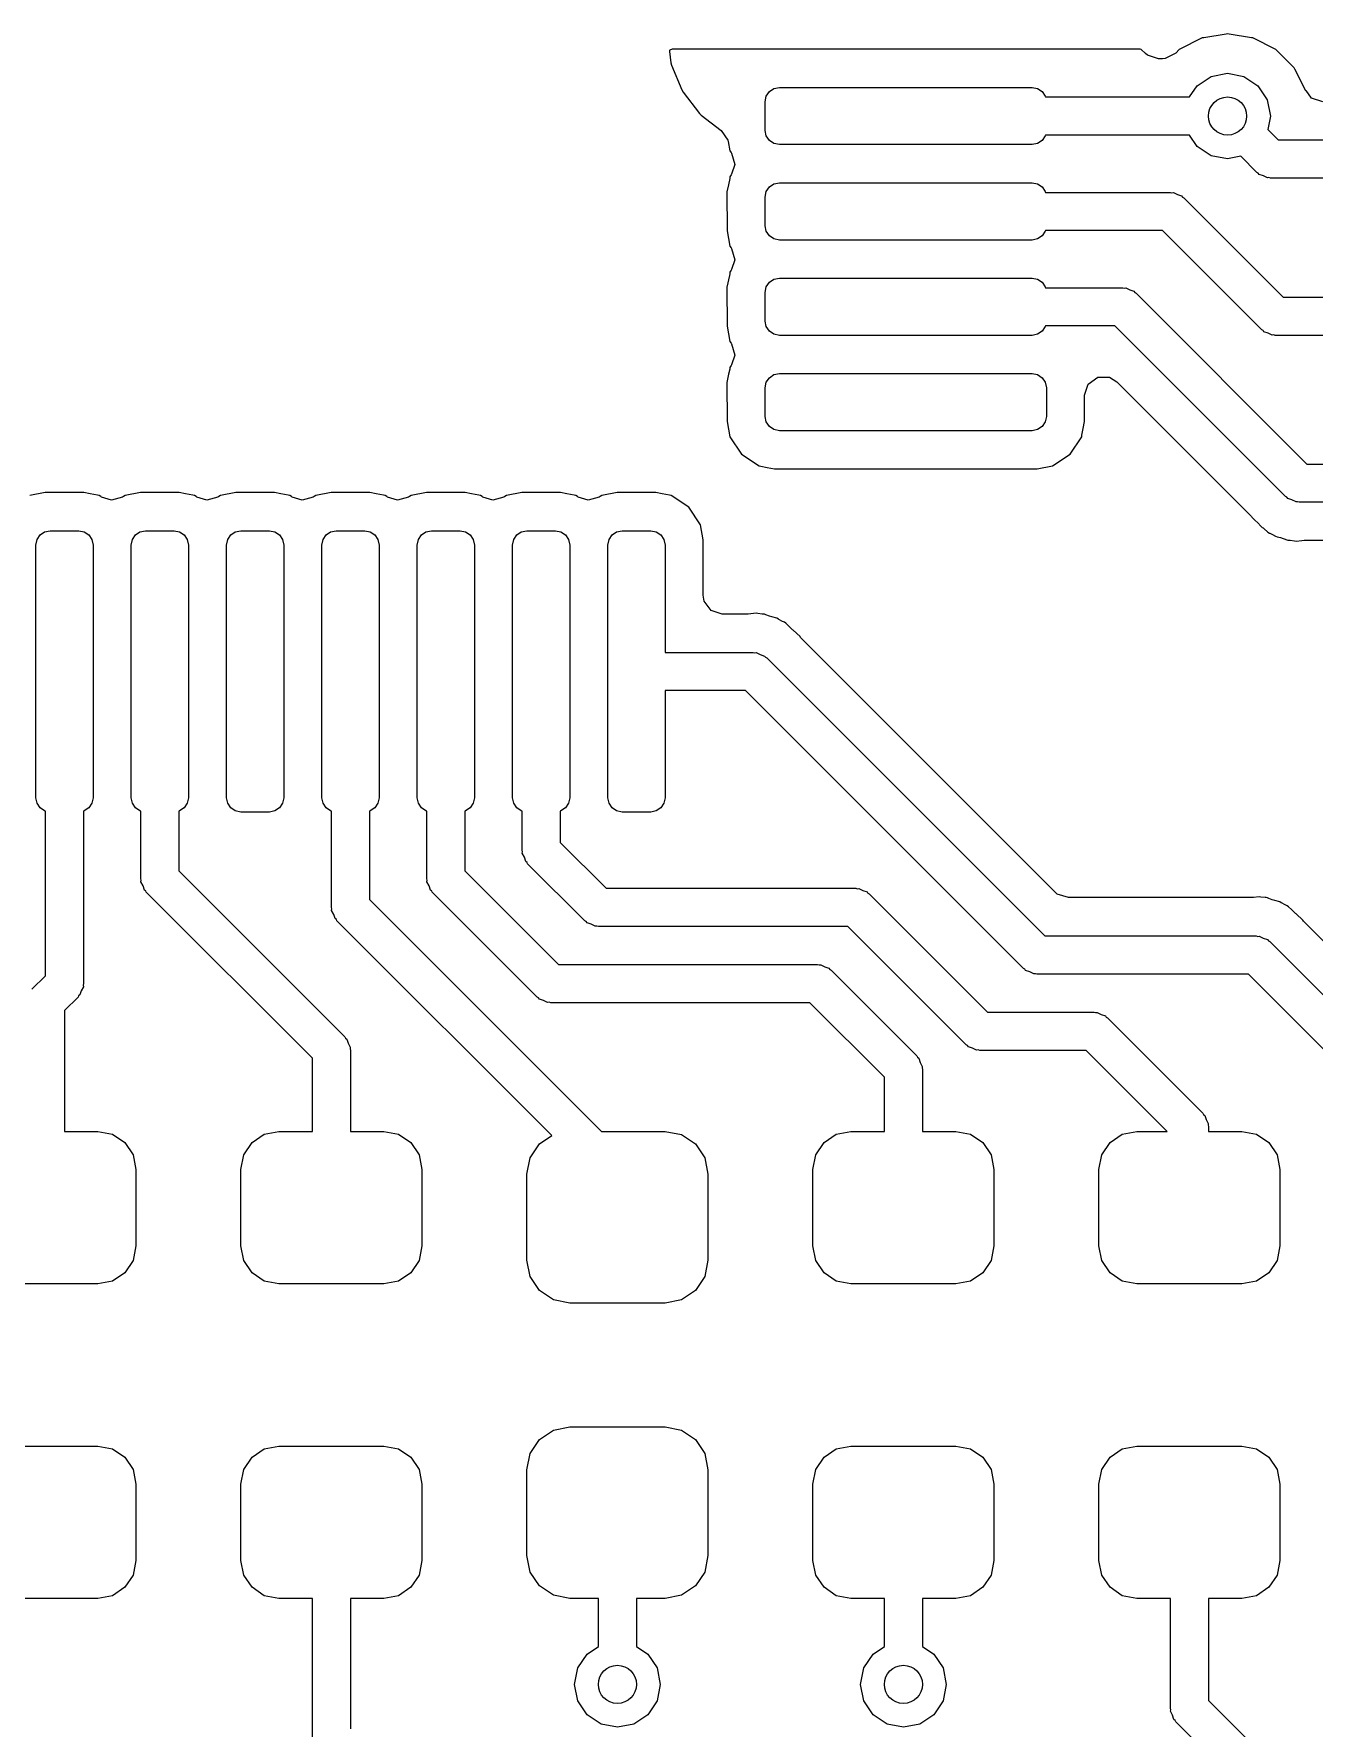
# Model space of a CAD drawing. Extents: x 97 to 313, y -173 to 213.
# Drawn here: x 192.54 to 199.25, y -153.35 to -144.47 of the extents above; entities that cross this region are included whole.
import ezdxf

# ---------------------------------------------------------------- set-up
doc = ezdxf.new("R2010")
doc.units = 0
doc.layers.add('BLACK', color=7, linetype='CONTINUOUS')

msp = doc.modelspace()

# ---------------------------------------------------------------- linework, layer by layer
at = {"layer": 'BLACK', "linetype": 'CONTINUOUS'}
for p, q in [((198.792, -144.47), (198.675, -144.489)), ((198.8, -144.469), (198.792, -144.47)), ((198.808, -144.47), (198.8, -144.469)), ((198.925, -144.489), (198.808, -144.47)), ((195.874, -144.556), (195.873, -144.561)), ((195.873, -144.561), (195.881, -144.621)), ((195.875, -144.554), (195.874, -144.556)), ((195.888, -144.55), (195.875, -144.554)), ((196.418, -144.55), (195.888, -144.55)), ((196.421, -144.55), (196.418, -144.55)), ((196.423, -144.55), (196.421, -144.55)), ((196.447, -144.55), (196.423, -144.55)), ((196.45, -144.55), (196.447, -144.55)), ((197.775, -144.55), (196.45, -144.55)), ((197.778, -144.549), (197.775, -144.55)), ((197.802, -144.549), (197.778, -144.549)), ((197.804, -144.55), (197.802, -144.549)), ((197.807, -144.55), (197.804, -144.55)), ((198.342, -144.55), (197.807, -144.55)), ((198.347, -144.551), (198.342, -144.55)), ((198.37, -144.572), (198.347, -144.551)), ((198.547, -144.551), (198.528, -144.571)), ((198.554, -144.548), (198.547, -144.551)), ((198.66, -144.494), (198.554, -144.548)), ((198.554, -144.548), (198.554, -144.548)), ((198.667, -144.49), (198.66, -144.494)), ((198.66, -144.494), (198.66, -144.494)), ((198.675, -144.489), (198.667, -144.49)), ((198.675, -144.489), (198.675, -144.489)), ((198.933, -144.49), (198.925, -144.489)), ((198.925, -144.489), (198.925, -144.489)), ((198.94, -144.494), (198.933, -144.49)), ((199.046, -144.548), (198.94, -144.494)), ((198.94, -144.494), (198.94, -144.494)), ((199.053, -144.551), (199.046, -144.548)), ((199.046, -144.548), (199.046, -144.548)), ((199.149, -144.647), (199.053, -144.551)), ((195.881, -144.621), (195.884, -144.633)), ((195.884, -144.633), (195.938, -144.763)), ((198.38, -144.581), (198.37, -144.572)), ((198.438, -144.6), (198.38, -144.581)), ((198.458, -144.6), (198.438, -144.6)), ((198.473, -144.598), (198.458, -144.6)), ((198.528, -144.571), (198.473, -144.598)), ((199.152, -144.654), (199.149, -144.647)), ((199.21, -144.767), (199.152, -144.654)), ((199.152, -144.654), (199.152, -144.654)), ((198.601, -144.8), (198.641, -144.741)), ((198.641, -144.741), (198.714, -144.692)), ((198.714, -144.692), (198.8, -144.675)), ((198.8, -144.675), (198.886, -144.692)), ((198.886, -144.692), (198.959, -144.741)), ((198.959, -144.741), (199.008, -144.814)), ((195.938, -144.763), (195.945, -144.774)), ((195.945, -144.774), (196.03, -144.886)), ((196.375, -144.825), (196.381, -144.796)), ((196.375, -144.975), (196.375, -144.825)), ((196.381, -144.796), (196.397, -144.772)), ((196.397, -144.772), (196.421, -144.756)), ((196.421, -144.756), (196.45, -144.75)), ((196.45, -144.75), (197.775, -144.75)), ((197.775, -144.75), (197.804, -144.756)), ((197.804, -144.756), (197.828, -144.772)), ((197.828, -144.772), (197.844, -144.796)), ((197.844, -144.796), (197.845, -144.8)), ((197.845, -144.8), (198.601, -144.8)), ((199.008, -144.814), (199.025, -144.9)), ((199.212, -144.766), (199.21, -144.767)), ((199.241, -144.806), (199.212, -144.766)), ((199.299, -144.825), (199.241, -144.806)), ((196.03, -144.886), (196.039, -144.895)), ((196.039, -144.895), (196.144, -144.975)), ((199.025, -144.9), (199.011, -144.97)), ((196.144, -144.975), (196.179, -145.026)), ((196.381, -145.004), (196.375, -144.975)), ((196.397, -145.028), (196.381, -145.004)), ((197.844, -145.004), (197.828, -145.028)), ((197.845, -145), (197.844, -145.004)), ((198.601, -145), (197.845, -145)), ((198.641, -145.059), (198.601, -145)), ((199.011, -144.97), (199.066, -145.025)), ((196.179, -145.026), (196.181, -145.034)), ((196.181, -145.034), (196.19, -145.082)), ((196.19, -145.082), (196.196, -145.091)), ((196.196, -145.091), (196.199, -145.095)), ((196.199, -145.095), (196.215, -145.154)), ((196.421, -145.044), (196.397, -145.028)), ((196.45, -145.05), (196.421, -145.044)), ((197.775, -145.05), (196.45, -145.05)), ((197.804, -145.044), (197.775, -145.05)), ((197.828, -145.028), (197.804, -145.044)), ((198.714, -145.108), (198.641, -145.059)), ((199.066, -145.025), (199.775, -145.025)), ((196.215, -145.154), (196.199, -145.205)), ((198.8, -145.125), (198.714, -145.108)), ((198.87, -145.111), (198.8, -145.125)), ((198.954, -145.196), (198.87, -145.111)), ((196.182, -145.261), (196.174, -145.298)), ((196.189, -145.227), (196.182, -145.261)), ((196.19, -145.218), (196.189, -145.227)), ((196.189, -145.227), (196.189, -145.227)), ((196.196, -145.209), (196.19, -145.218)), ((196.199, -145.205), (196.196, -145.209)), ((196.381, -145.296), (196.397, -145.272)), ((196.397, -145.272), (196.421, -145.256)), ((196.421, -145.256), (196.45, -145.25)), ((196.45, -145.25), (197.775, -145.25)), ((197.775, -145.25), (197.804, -145.256)), ((197.804, -145.256), (197.828, -145.272)), ((197.828, -145.272), (197.844, -145.296)), ((198.961, -145.199), (198.954, -145.196)), ((198.966, -145.206), (198.961, -145.199)), ((198.988, -145.213), (198.966, -145.206)), ((199.009, -145.224), (198.988, -145.213)), ((199.017, -145.223), (199.009, -145.224)), ((199.025, -145.225), (199.017, -145.223)), ((199.775, -145.225), (199.025, -145.225)), ((196.174, -145.298), (196.175, -145.502)), ((196.375, -145.325), (196.381, -145.296)), ((196.375, -145.475), (196.375, -145.325)), ((197.844, -145.296), (197.845, -145.3)), ((197.845, -145.3), (198.5, -145.3)), ((198.5, -145.3), (198.508, -145.302)), ((198.508, -145.302), (198.516, -145.301)), ((198.516, -145.301), (198.537, -145.312)), ((198.537, -145.312), (198.559, -145.319)), ((198.559, -145.319), (198.564, -145.326)), ((198.564, -145.326), (198.571, -145.329)), ((198.571, -145.329), (199.091, -145.85)), ((196.175, -145.502), (196.19, -145.582)), ((196.381, -145.504), (196.375, -145.475)), ((196.397, -145.528), (196.381, -145.504)), ((196.421, -145.544), (196.397, -145.528)), ((196.45, -145.55), (196.421, -145.544)), ((197.804, -145.544), (197.775, -145.55)), ((197.828, -145.528), (197.804, -145.544)), ((197.844, -145.504), (197.828, -145.528)), ((197.845, -145.5), (197.844, -145.504)), ((198.459, -145.5), (197.845, -145.5)), ((198.979, -146.021), (198.459, -145.5)), ((196.19, -145.582), (196.196, -145.591)), ((196.196, -145.591), (196.199, -145.595)), ((196.199, -145.595), (196.215, -145.654)), ((197.775, -145.55), (196.45, -145.55)), ((196.19, -145.718), (196.189, -145.727)), ((196.196, -145.709), (196.19, -145.718)), ((196.199, -145.705), (196.196, -145.709)), ((196.215, -145.654), (196.199, -145.705)), ((196.187, -145.737), (196.174, -145.798)), ((196.174, -145.798), (196.175, -146.002)), ((196.189, -145.727), (196.187, -145.737)), ((196.189, -145.727), (196.189, -145.727)), ((196.375, -145.825), (196.381, -145.796)), ((196.381, -145.796), (196.397, -145.772)), ((196.397, -145.772), (196.421, -145.756)), ((196.421, -145.756), (196.45, -145.75)), ((196.45, -145.75), (197.775, -145.75)), ((197.775, -145.75), (197.804, -145.756)), ((197.804, -145.756), (197.828, -145.772)), ((197.828, -145.772), (197.844, -145.796)), ((197.844, -145.796), (197.845, -145.8)), ((197.845, -145.8), (198.25, -145.8)), ((198.25, -145.8), (198.258, -145.802)), ((198.258, -145.802), (198.266, -145.801)), ((198.266, -145.801), (198.287, -145.812)), ((196.375, -145.975), (196.375, -145.825)), ((198.287, -145.812), (198.309, -145.819)), ((198.309, -145.819), (198.314, -145.826)), ((198.314, -145.826), (198.321, -145.829)), ((198.321, -145.829), (199.216, -146.725)), ((199.091, -145.85), (201.2, -145.85)), ((196.381, -146.004), (196.375, -145.975)), ((196.175, -146.002), (196.19, -146.082)), ((196.397, -146.028), (196.381, -146.004)), ((196.421, -146.044), (196.397, -146.028)), ((196.45, -146.05), (196.421, -146.044)), ((197.775, -146.05), (196.45, -146.05)), ((197.804, -146.044), (197.775, -146.05)), ((197.828, -146.028), (197.804, -146.044)), ((197.844, -146.004), (197.828, -146.028)), ((197.845, -146), (197.844, -146.004)), ((198.209, -146), (197.845, -146)), ((199.104, -146.896), (198.209, -146)), ((198.986, -146.024), (198.979, -146.021)), ((198.991, -146.031), (198.986, -146.024)), ((199.013, -146.038), (198.991, -146.031)), ((199.034, -146.049), (199.013, -146.038)), ((199.042, -146.048), (199.034, -146.049)), ((199.05, -146.05), (199.042, -146.048)), ((201.159, -146.05), (199.05, -146.05)), ((196.19, -146.082), (196.196, -146.091)), ((196.196, -146.091), (196.199, -146.095)), ((196.199, -146.095), (196.215, -146.154)), ((196.215, -146.154), (196.199, -146.205)), ((196.183, -146.254), (196.174, -146.298)), ((196.189, -146.227), (196.183, -146.254)), ((196.19, -146.218), (196.189, -146.227)), ((196.189, -146.227), (196.189, -146.227)), ((196.197, -146.208), (196.19, -146.218)), ((196.199, -146.205), (196.197, -146.208)), ((196.421, -146.256), (196.45, -146.25)), ((196.45, -146.25), (197.775, -146.25)), ((197.775, -146.25), (197.804, -146.256)), ((196.174, -146.298), (196.175, -146.502)), ((196.375, -146.325), (196.381, -146.296)), ((196.375, -146.475), (196.375, -146.325)), ((196.381, -146.296), (196.397, -146.272)), ((196.397, -146.272), (196.421, -146.256)), ((197.804, -146.256), (197.828, -146.272)), ((197.828, -146.272), (197.844, -146.296)), ((197.844, -146.296), (197.85, -146.325)), ((197.85, -146.325), (197.85, -146.475)), ((198.05, -146.364), (198.069, -146.306)), ((198.069, -146.306), (198.119, -146.27)), ((198.119, -146.27), (198.18, -146.27)), ((198.18, -146.27), (198.22, -146.294)), ((198.22, -146.294), (198.925, -147)), ((198.05, -146.502), (198.05, -146.364)), ((196.175, -146.502), (196.19, -146.582)), ((196.381, -146.504), (196.375, -146.475)), ((196.397, -146.528), (196.381, -146.504)), ((197.844, -146.504), (197.828, -146.528)), ((197.85, -146.475), (197.844, -146.504)), ((198.043, -146.539), (198.05, -146.502)), ((196.19, -146.582), (196.251, -146.674)), ((196.421, -146.544), (196.397, -146.528)), ((196.45, -146.55), (196.421, -146.544)), ((197.775, -146.55), (196.45, -146.55)), ((197.804, -146.544), (197.775, -146.55)), ((197.828, -146.528), (197.804, -146.544)), ((197.974, -146.674), (198.035, -146.582)), ((198.035, -146.582), (198.036, -146.573)), ((198.036, -146.573), (198.043, -146.539)), ((198.036, -146.573), (198.036, -146.573)), ((196.251, -146.674), (196.343, -146.735)), ((197.882, -146.735), (197.974, -146.674)), ((196.343, -146.735), (196.352, -146.736)), ((196.352, -146.736), (196.352, -146.736)), ((196.352, -146.736), (196.386, -146.743)), ((196.386, -146.743), (196.423, -146.75)), ((196.423, -146.75), (197.112, -146.75)), ((197.112, -146.75), (197.802, -146.75)), ((197.802, -146.75), (197.882, -146.735)), ((199.216, -146.725), (199.775, -146.725)), ((192.598, -146.875), (192.518, -146.89)), ((192.7, -146.874), (192.598, -146.875)), ((192.802, -146.874), (192.7, -146.874)), ((192.834, -146.881), (192.802, -146.874)), ((193.098, -146.875), (193.018, -146.89)), ((193.2, -146.874), (193.098, -146.875)), ((193.302, -146.874), (193.2, -146.874)), ((193.334, -146.881), (193.302, -146.874)), ((193.598, -146.875), (193.518, -146.89)), ((193.7, -146.874), (193.598, -146.875)), ((193.802, -146.874), (193.7, -146.874)), ((193.834, -146.881), (193.802, -146.874)), ((194.098, -146.875), (194.018, -146.89)), ((194.2, -146.874), (194.098, -146.875)), ((194.302, -146.874), (194.2, -146.874)), ((194.334, -146.881), (194.302, -146.874)), ((194.598, -146.875), (194.518, -146.89)), ((194.7, -146.874), (194.598, -146.875)), ((194.802, -146.874), (194.7, -146.874)), ((194.834, -146.881), (194.802, -146.874)), ((195.098, -146.875), (195.018, -146.89)), ((195.2, -146.874), (195.098, -146.875)), ((195.302, -146.874), (195.2, -146.874)), ((195.334, -146.881), (195.302, -146.874)), ((195.598, -146.875), (195.518, -146.89)), ((195.7, -146.874), (195.598, -146.875)), ((195.802, -146.874), (195.7, -146.874)), ((195.834, -146.881), (195.802, -146.874)), ((192.873, -146.889), (192.834, -146.881)), ((192.882, -146.89), (192.873, -146.889)), ((192.873, -146.889), (192.873, -146.889)), ((192.891, -146.896), (192.882, -146.89)), ((192.895, -146.899), (192.891, -146.896)), ((192.891, -146.896), (192.891, -146.896)), ((192.946, -146.915), (192.895, -146.899)), ((193.005, -146.899), (192.946, -146.915)), ((193.009, -146.896), (193.005, -146.899)), ((193.018, -146.89), (193.009, -146.896)), ((193.373, -146.889), (193.334, -146.881)), ((193.382, -146.89), (193.373, -146.889)), ((193.373, -146.889), (193.373, -146.889)), ((193.391, -146.896), (193.382, -146.89)), ((193.395, -146.899), (193.391, -146.896)), ((193.391, -146.896), (193.391, -146.896)), ((193.446, -146.915), (193.395, -146.899)), ((193.505, -146.899), (193.446, -146.915)), ((193.509, -146.896), (193.505, -146.899)), ((193.518, -146.89), (193.509, -146.896)), ((193.873, -146.889), (193.834, -146.881)), ((193.882, -146.89), (193.873, -146.889)), ((193.873, -146.889), (193.873, -146.889)), ((193.891, -146.896), (193.882, -146.89)), ((193.895, -146.899), (193.891, -146.896)), ((193.891, -146.896), (193.891, -146.896)), ((193.946, -146.915), (193.895, -146.899)), ((194.005, -146.899), (193.946, -146.915)), ((194.009, -146.896), (194.005, -146.899)), ((194.018, -146.89), (194.009, -146.896)), ((194.373, -146.889), (194.334, -146.881)), ((194.382, -146.89), (194.373, -146.889)), ((194.373, -146.889), (194.373, -146.889)), ((194.391, -146.896), (194.382, -146.89)), ((194.395, -146.899), (194.391, -146.896)), ((194.391, -146.896), (194.391, -146.896)), ((194.446, -146.915), (194.395, -146.899)), ((194.505, -146.899), (194.446, -146.915)), ((194.509, -146.896), (194.505, -146.899)), ((194.518, -146.89), (194.509, -146.896)), ((194.873, -146.889), (194.834, -146.881)), ((194.882, -146.89), (194.873, -146.889)), ((194.873, -146.889), (194.873, -146.889)), ((194.891, -146.896), (194.882, -146.89)), ((194.895, -146.899), (194.891, -146.896)), ((194.891, -146.896), (194.891, -146.896)), ((194.946, -146.915), (194.895, -146.899)), ((195.005, -146.899), (194.946, -146.915)), ((195.009, -146.896), (195.005, -146.899)), ((195.018, -146.89), (195.009, -146.896)), ((195.373, -146.889), (195.334, -146.881)), ((195.382, -146.89), (195.373, -146.889)), ((195.373, -146.889), (195.373, -146.889)), ((195.391, -146.896), (195.382, -146.89)), ((195.395, -146.899), (195.391, -146.896)), ((195.391, -146.896), (195.391, -146.896)), ((195.446, -146.915), (195.395, -146.899)), ((195.505, -146.899), (195.446, -146.915)), ((195.509, -146.896), (195.505, -146.899)), ((195.518, -146.89), (195.509, -146.896)), ((195.873, -146.889), (195.834, -146.881)), ((195.882, -146.89), (195.873, -146.889)), ((195.873, -146.889), (195.873, -146.889)), ((195.974, -146.951), (195.882, -146.89)), ((196.035, -147.043), (195.974, -146.951)), ((199.111, -146.899), (199.104, -146.896)), ((199.116, -146.906), (199.111, -146.899)), ((199.138, -146.913), (199.116, -146.906)), ((199.159, -146.924), (199.138, -146.913)), ((199.167, -146.923), (199.159, -146.924)), ((199.175, -146.925), (199.167, -146.923)), ((199.775, -146.925), (199.175, -146.925)), ((196.05, -147.123), (196.035, -147.043)), ((198.925, -147), (198.927, -147.003)), ((198.927, -147.003), (198.93, -147.007)), ((198.93, -147.007), (198.936, -147.013)), ((198.936, -147.013), (198.966, -147.041)), ((198.966, -147.041), (198.968, -147.043)), ((198.968, -147.043), (198.982, -147.057)), ((192.55, -147.15), (192.556, -147.121)), ((192.556, -147.121), (192.572, -147.097)), ((192.572, -147.097), (192.596, -147.081)), ((192.596, -147.081), (192.625, -147.075)), ((192.625, -147.075), (192.775, -147.075)), ((192.775, -147.075), (192.804, -147.081)), ((192.804, -147.081), (192.828, -147.097)), ((192.828, -147.097), (192.844, -147.121)), ((192.844, -147.121), (192.85, -147.15)), ((193.05, -147.15), (193.056, -147.121)), ((193.056, -147.121), (193.072, -147.097)), ((193.072, -147.097), (193.096, -147.081)), ((193.096, -147.081), (193.125, -147.075)), ((193.125, -147.075), (193.275, -147.075)), ((193.275, -147.075), (193.304, -147.081)), ((193.304, -147.081), (193.328, -147.097)), ((193.328, -147.097), (193.344, -147.121)), ((193.344, -147.121), (193.35, -147.15)), ((193.55, -147.15), (193.556, -147.121)), ((193.556, -147.121), (193.572, -147.097)), ((193.572, -147.097), (193.596, -147.081)), ((193.596, -147.081), (193.625, -147.075)), ((193.625, -147.075), (193.775, -147.075)), ((193.775, -147.075), (193.804, -147.081)), ((193.804, -147.081), (193.828, -147.097)), ((193.828, -147.097), (193.844, -147.121)), ((193.844, -147.121), (193.85, -147.15)), ((194.05, -147.15), (194.056, -147.121)), ((194.056, -147.121), (194.072, -147.097)), ((194.072, -147.097), (194.096, -147.081)), ((194.096, -147.081), (194.125, -147.075)), ((194.125, -147.075), (194.275, -147.075)), ((194.275, -147.075), (194.304, -147.081)), ((194.304, -147.081), (194.328, -147.097)), ((194.328, -147.097), (194.344, -147.121)), ((194.344, -147.121), (194.35, -147.15)), ((194.55, -147.15), (194.556, -147.121)), ((194.556, -147.121), (194.572, -147.097)), ((194.572, -147.097), (194.596, -147.081)), ((194.596, -147.081), (194.625, -147.075)), ((194.625, -147.075), (194.775, -147.075)), ((194.775, -147.075), (194.804, -147.081)), ((194.804, -147.081), (194.828, -147.097)), ((194.828, -147.097), (194.844, -147.121)), ((194.844, -147.121), (194.85, -147.15)), ((195.05, -147.15), (195.056, -147.121)), ((195.056, -147.121), (195.072, -147.097)), ((195.072, -147.097), (195.096, -147.081)), ((195.096, -147.081), (195.125, -147.075)), ((195.125, -147.075), (195.275, -147.075)), ((195.275, -147.075), (195.304, -147.081)), ((195.304, -147.081), (195.328, -147.097)), ((195.328, -147.097), (195.344, -147.121)), ((195.344, -147.121), (195.35, -147.15)), ((195.55, -147.15), (195.556, -147.121)), ((195.556, -147.121), (195.572, -147.097)), ((195.572, -147.097), (195.596, -147.081)), ((195.596, -147.081), (195.625, -147.075)), ((195.625, -147.075), (195.775, -147.075)), ((195.775, -147.075), (195.804, -147.081)), ((195.804, -147.081), (195.828, -147.097)), ((195.828, -147.097), (195.844, -147.121)), ((195.844, -147.121), (195.85, -147.15)), ((196.05, -147.413), (196.05, -147.123)), ((198.982, -147.057), (198.986, -147.06)), ((198.986, -147.06), (198.99, -147.063)), ((198.99, -147.063), (199.012, -147.083)), ((199.012, -147.083), (199.02, -147.087)), ((199.02, -147.087), (199.02, -147.087)), ((199.02, -147.087), (199.022, -147.088)), ((199.022, -147.088), (199.042, -147.098)), ((199.042, -147.098), (199.044, -147.099)), ((199.044, -147.099), (199.044, -147.099)), ((199.044, -147.099), (199.051, -147.104)), ((199.051, -147.104), (199.06, -147.107)), ((199.06, -147.107), (199.06, -147.107)), ((199.06, -147.107), (199.077, -147.111)), ((199.077, -147.111), (199.091, -147.115)), ((199.091, -147.115), (199.116, -147.125)), ((199.116, -147.125), (199.122, -147.125)), ((199.122, -147.125), (199.128, -147.125)), ((199.128, -147.125), (199.151, -147.128)), ((199.151, -147.128), (199.16, -147.13)), ((199.16, -147.13), (199.189, -147.126)), ((199.189, -147.126), (199.202, -147.125)), ((199.202, -147.125), (199.501, -147.125)), ((192.55, -148.475), (192.55, -147.15)), ((192.85, -147.15), (192.85, -148.475)), ((193.05, -148.475), (193.05, -147.15)), ((193.35, -147.15), (193.35, -148.475)), ((193.55, -148.475), (193.55, -147.15)), ((193.85, -147.15), (193.85, -148.475)), ((194.05, -148.475), (194.05, -147.15)), ((194.35, -147.15), (194.35, -148.475)), ((194.55, -148.475), (194.55, -147.15)), ((194.85, -147.15), (194.85, -148.475)), ((195.05, -148.475), (195.05, -147.15)), ((195.35, -147.15), (195.35, -148.475)), ((195.55, -148.475), (195.55, -147.15)), ((195.85, -147.15), (195.85, -147.713)), ((196.055, -147.444), (196.05, -147.413)), ((196.091, -147.493), (196.055, -147.444)), ((196.149, -147.512), (196.091, -147.493)), ((196.285, -147.512), (196.149, -147.512)), ((196.299, -147.511), (196.285, -147.512)), ((196.327, -147.507), (196.299, -147.511)), ((196.336, -147.509), (196.327, -147.507)), ((196.337, -147.509), (196.336, -147.509)), ((196.336, -147.509), (196.336, -147.509)), ((196.359, -147.512), (196.337, -147.509)), ((196.366, -147.512), (196.359, -147.512)), ((196.372, -147.513), (196.366, -147.512)), ((196.378, -147.515), (196.372, -147.513)), ((196.397, -147.522), (196.378, -147.515)), ((196.378, -147.515), (196.378, -147.515)), ((196.41, -147.527), (196.397, -147.522)), ((196.436, -147.533), (196.41, -147.527)), ((196.444, -147.538), (196.436, -147.533)), ((196.446, -147.54), (196.444, -147.538)), ((196.444, -147.538), (196.444, -147.538)), ((196.465, -147.55), (196.446, -147.54)), ((196.476, -147.554), (196.465, -147.55)), ((196.483, -147.56), (196.476, -147.554)), ((196.498, -147.574), (196.483, -147.56)), ((196.502, -147.578), (196.498, -147.574)), ((196.505, -147.58), (196.502, -147.578)), ((196.519, -147.594), (196.505, -147.58)), ((196.522, -147.597), (196.519, -147.594)), ((196.558, -147.63), (196.522, -147.597)), ((196.56, -147.635), (196.558, -147.63)), ((196.563, -147.638), (196.56, -147.635)), ((197.571, -148.646), (196.563, -147.638)), ((195.85, -147.713), (196.312, -147.713)), ((196.312, -147.713), (196.32, -147.715)), ((196.32, -147.715), (196.328, -147.714)), ((196.328, -147.714), (196.349, -147.724)), ((196.349, -147.724), (196.371, -147.732)), ((196.371, -147.732), (196.376, -147.738)), ((196.376, -147.738), (196.383, -147.742)), ((196.383, -147.742), (197.841, -149.2)), ((196.271, -147.912), (195.85, -147.912)), ((195.85, -147.912), (195.85, -148.475)), ((197.729, -149.371), (196.271, -147.912)), ((192.556, -148.504), (192.55, -148.475)), ((192.85, -148.475), (192.844, -148.504)), ((193.056, -148.504), (193.05, -148.475)), ((193.35, -148.475), (193.344, -148.504)), ((193.556, -148.504), (193.55, -148.475)), ((193.85, -148.475), (193.844, -148.504)), ((194.056, -148.504), (194.05, -148.475)), ((194.35, -148.475), (194.344, -148.504)), ((194.556, -148.504), (194.55, -148.475)), ((194.85, -148.475), (194.844, -148.504)), ((195.056, -148.504), (195.05, -148.475)), ((195.35, -148.475), (195.344, -148.504)), ((195.556, -148.504), (195.55, -148.475)), ((195.85, -148.475), (195.844, -148.504)), ((192.572, -148.528), (192.556, -148.504)), ((192.596, -148.544), (192.572, -148.528)), ((192.6, -148.545), (192.596, -148.544)), ((192.6, -149.409), (192.6, -148.545)), ((192.804, -148.544), (192.8, -148.545)), ((192.8, -148.545), (192.8, -149.45)), ((192.828, -148.528), (192.804, -148.544)), ((192.844, -148.504), (192.828, -148.528)), ((193.072, -148.528), (193.056, -148.504)), ((193.096, -148.544), (193.072, -148.528)), ((193.1, -148.545), (193.096, -148.544)), ((193.1, -148.9), (193.1, -148.545)), ((193.304, -148.544), (193.3, -148.545)), ((193.3, -148.545), (193.3, -148.859)), ((193.328, -148.528), (193.304, -148.544)), ((193.344, -148.504), (193.328, -148.528)), ((193.572, -148.528), (193.556, -148.504)), ((193.596, -148.544), (193.572, -148.528)), ((193.625, -148.55), (193.596, -148.544)), ((193.775, -148.55), (193.625, -148.55)), ((193.804, -148.544), (193.775, -148.55)), ((193.828, -148.528), (193.804, -148.544)), ((193.844, -148.504), (193.828, -148.528)), ((194.072, -148.528), (194.056, -148.504)), ((194.096, -148.544), (194.072, -148.528)), ((194.1, -148.545), (194.096, -148.544)), ((194.1, -149.05), (194.1, -148.545)), ((194.304, -148.544), (194.3, -148.545)), ((194.3, -148.545), (194.3, -149.009)), ((194.328, -148.528), (194.304, -148.544)), ((194.344, -148.504), (194.328, -148.528)), ((194.572, -148.528), (194.556, -148.504)), ((194.596, -148.544), (194.572, -148.528)), ((194.6, -148.545), (194.596, -148.544)), ((194.6, -148.9), (194.6, -148.545)), ((194.804, -148.544), (194.8, -148.545)), ((194.8, -148.545), (194.8, -148.859)), ((194.828, -148.528), (194.804, -148.544)), ((194.844, -148.504), (194.828, -148.528)), ((195.072, -148.528), (195.056, -148.504)), ((195.096, -148.544), (195.072, -148.528)), ((195.1, -148.545), (195.096, -148.544)), ((195.1, -148.75), (195.1, -148.545)), ((195.304, -148.544), (195.3, -148.545)), ((195.3, -148.545), (195.3, -148.709)), ((195.328, -148.528), (195.304, -148.544)), ((195.344, -148.504), (195.328, -148.528)), ((195.572, -148.528), (195.556, -148.504)), ((195.596, -148.544), (195.572, -148.528)), ((195.625, -148.55), (195.596, -148.544)), ((195.775, -148.55), (195.625, -148.55)), ((195.804, -148.544), (195.775, -148.55)), ((195.828, -148.528), (195.804, -148.544)), ((195.844, -148.504), (195.828, -148.528)), ((197.895, -148.971), (197.571, -148.646)), ((195.3, -148.709), (195.541, -148.95)), ((195.102, -148.758), (195.1, -148.75)), ((195.101, -148.766), (195.102, -148.758)), ((195.112, -148.787), (195.101, -148.766)), ((195.119, -148.809), (195.112, -148.787)), ((195.126, -148.814), (195.119, -148.809)), ((195.129, -148.821), (195.126, -148.814)), ((195.429, -149.121), (195.129, -148.821)), ((193.102, -148.908), (193.1, -148.9)), ((193.101, -148.916), (193.102, -148.908)), ((193.112, -148.937), (193.101, -148.916)), ((193.3, -148.859), (194.171, -149.729)), ((194.602, -148.908), (194.6, -148.9)), ((194.601, -148.916), (194.602, -148.908)), ((194.612, -148.937), (194.601, -148.916)), ((194.8, -148.859), (195.291, -149.35)), ((193.119, -148.959), (193.112, -148.937)), ((193.126, -148.964), (193.119, -148.959)), ((193.129, -148.971), (193.126, -148.964)), ((194, -149.841), (193.129, -148.971)), ((194.3, -149.009), (195.516, -150.225)), ((194.619, -148.959), (194.612, -148.937)), ((194.626, -148.964), (194.619, -148.959)), ((194.629, -148.971), (194.626, -148.964)), ((195.179, -149.521), (194.629, -148.971)), ((195.541, -148.95), (196.85, -148.95)), ((196.85, -148.95), (196.858, -148.952)), ((196.858, -148.952), (196.866, -148.951)), ((196.866, -148.951), (196.887, -148.962)), ((196.887, -148.962), (196.909, -148.969)), ((196.909, -148.969), (196.914, -148.976)), ((196.914, -148.976), (196.921, -148.979)), ((196.921, -148.979), (197.541, -149.6)), ((197.907, -148.981), (197.895, -148.971)), ((197.965, -148.999), (197.907, -148.981)), ((198.923, -148.999), (197.965, -148.999)), ((198.936, -148.999), (198.923, -148.999)), ((198.965, -148.995), (198.936, -148.999)), ((198.974, -148.997), (198.965, -148.995)), ((198.997, -148.999), (198.974, -148.997)), ((198.974, -148.997), (198.974, -148.997)), ((198.974, -148.997), (198.974, -148.997)), ((199.003, -148.999), (198.997, -148.999)), ((199.009, -149), (199.003, -148.999)), ((199.016, -149.003), (199.009, -149)), ((199.034, -149.01), (199.016, -149.003)), ((199.016, -149.003), (199.016, -149.003)), ((194.102, -149.058), (194.1, -149.05)), ((194.101, -149.066), (194.102, -149.058)), ((194.112, -149.087), (194.101, -149.066)), ((194.119, -149.109), (194.112, -149.087)), ((199.048, -149.014), (199.034, -149.01)), ((199.074, -149.021), (199.048, -149.014)), ((199.081, -149.026), (199.074, -149.021)), ((199.083, -149.027), (199.081, -149.026)), ((199.081, -149.026), (199.081, -149.026)), ((199.103, -149.037), (199.083, -149.027)), ((199.113, -149.042), (199.103, -149.037)), ((199.12, -149.048), (199.113, -149.042)), ((199.135, -149.062), (199.12, -149.048)), ((199.139, -149.065), (199.135, -149.062)), ((199.143, -149.068), (199.139, -149.065)), ((199.157, -149.082), (199.143, -149.068)), ((199.159, -149.084), (199.157, -149.082)), ((199.195, -149.118), (199.159, -149.084)), ((194.126, -149.114), (194.119, -149.109)), ((194.129, -149.121), (194.126, -149.114)), ((195.256, -150.247), (194.129, -149.121)), ((195.436, -149.124), (195.429, -149.121)), ((195.441, -149.131), (195.436, -149.124)), ((195.463, -149.138), (195.441, -149.131)), ((195.484, -149.149), (195.463, -149.138)), ((195.492, -149.148), (195.484, -149.149)), ((195.5, -149.15), (195.492, -149.148)), ((196.809, -149.15), (195.5, -149.15)), ((197.429, -149.771), (196.809, -149.15)), ((199.198, -149.122), (199.195, -149.118)), ((199.2, -149.125), (199.198, -149.122)), ((199.843, -149.768), (199.2, -149.125)), ((197.841, -149.2), (198.95, -149.2)), ((198.95, -149.2), (198.958, -149.202)), ((198.958, -149.202), (198.966, -149.201)), ((198.966, -149.201), (198.987, -149.212)), ((198.987, -149.212), (199.009, -149.219)), ((199.009, -149.219), (199.014, -149.226)), ((199.014, -149.226), (199.021, -149.229)), ((199.021, -149.229), (199.721, -149.929)), ((195.291, -149.35), (196.65, -149.35)), ((196.65, -149.35), (196.658, -149.352)), ((196.658, -149.352), (196.666, -149.351)), ((196.666, -149.351), (196.687, -149.362)), ((196.687, -149.362), (196.709, -149.369)), ((192.529, -149.479), (192.6, -149.409)), ((192.8, -149.45), (192.798, -149.458)), ((196.709, -149.369), (196.714, -149.376)), ((196.714, -149.376), (196.721, -149.379)), ((196.721, -149.379), (197.171, -149.829)), ((197.736, -149.374), (197.729, -149.371)), ((197.741, -149.381), (197.736, -149.374)), ((197.763, -149.388), (197.741, -149.381)), ((197.784, -149.399), (197.763, -149.388)), ((197.792, -149.398), (197.784, -149.399)), ((197.8, -149.4), (197.792, -149.398)), ((198.909, -149.4), (197.8, -149.4)), ((199.55, -150.041), (198.909, -149.4)), ((192.771, -149.521), (192.7, -149.591)), ((192.774, -149.514), (192.771, -149.521)), ((192.781, -149.509), (192.774, -149.514)), ((192.788, -149.487), (192.781, -149.509)), ((192.799, -149.466), (192.788, -149.487)), ((192.798, -149.458), (192.799, -149.466)), ((195.186, -149.524), (195.179, -149.521)), ((195.191, -149.531), (195.186, -149.524)), ((195.213, -149.538), (195.191, -149.531)), ((195.234, -149.549), (195.213, -149.538)), ((192.7, -149.591), (192.7, -150.225)), ((195.242, -149.548), (195.234, -149.549)), ((195.25, -149.55), (195.242, -149.548)), ((196.609, -149.55), (195.25, -149.55)), ((197, -149.941), (196.609, -149.55)), ((197.541, -149.6), (198.1, -149.6)), ((198.1, -149.6), (198.108, -149.602)), ((198.108, -149.602), (198.116, -149.601)), ((198.116, -149.601), (198.137, -149.612)), ((198.137, -149.612), (198.159, -149.619)), ((198.159, -149.619), (198.164, -149.626)), ((198.164, -149.626), (198.171, -149.629)), ((198.171, -149.629), (198.671, -150.129)), ((194.171, -149.729), (194.174, -149.736)), ((194.174, -149.736), (194.181, -149.741)), ((194.181, -149.741), (194.188, -149.763)), ((194.188, -149.763), (194.199, -149.784)), ((194.199, -149.784), (194.198, -149.792)), ((194.198, -149.792), (194.2, -149.8)), ((194.2, -149.8), (194.2, -150.225)), ((197.436, -149.774), (197.429, -149.771)), ((197.441, -149.781), (197.436, -149.774)), ((197.463, -149.788), (197.441, -149.781)), ((197.484, -149.799), (197.463, -149.788)), ((197.492, -149.798), (197.484, -149.799)), ((197.5, -149.8), (197.492, -149.798)), ((198.059, -149.8), (197.5, -149.8)), ((198.484, -150.225), (198.059, -149.8)), ((194, -150.225), (194, -149.841)), ((197.171, -149.829), (197.174, -149.836)), ((197.174, -149.836), (197.181, -149.841)), ((197.181, -149.841), (197.188, -149.863)), ((197.188, -149.863), (197.199, -149.884)), ((197.199, -149.884), (197.198, -149.892)), ((197.198, -149.892), (197.2, -149.9)), ((197, -150.225), (197, -149.941)), ((197.2, -149.9), (197.2, -150.225)), ((198.671, -150.129), (198.674, -150.136)), ((198.674, -150.136), (198.681, -150.141)), ((198.681, -150.141), (198.688, -150.163)), ((198.688, -150.163), (198.699, -150.184)), ((192.7, -150.225), (192.875, -150.225)), ((192.875, -150.225), (192.952, -150.24)), ((192.952, -150.24), (193.016, -150.284)), ((193.684, -150.284), (193.748, -150.24)), ((193.748, -150.24), (193.825, -150.225)), ((193.825, -150.225), (194, -150.225)), ((194.2, -150.225), (194.375, -150.225)), ((194.375, -150.225), (194.452, -150.24)), ((194.452, -150.24), (194.516, -150.284)), ((195.191, -150.291), (195.256, -150.247)), ((195.516, -150.225), (195.85, -150.225)), ((195.85, -150.225), (195.936, -150.242)), ((195.936, -150.242), (196.009, -150.291)), ((196.684, -150.284), (196.748, -150.24)), ((196.748, -150.24), (196.825, -150.225)), ((196.825, -150.225), (197, -150.225)), ((197.2, -150.225), (197.375, -150.225)), ((197.375, -150.225), (197.452, -150.24)), ((197.452, -150.24), (197.516, -150.284)), ((198.184, -150.284), (198.248, -150.24)), ((198.248, -150.24), (198.325, -150.225)), ((198.325, -150.225), (198.484, -150.225)), ((198.699, -150.184), (198.698, -150.192)), ((198.698, -150.192), (198.7, -150.2)), ((198.7, -150.2), (198.7, -150.225)), ((198.7, -150.225), (198.875, -150.225)), ((198.875, -150.225), (198.952, -150.24)), ((198.952, -150.24), (199.016, -150.284)), ((193.016, -150.284), (193.06, -150.348)), ((193.64, -150.348), (193.684, -150.284)), ((194.516, -150.284), (194.56, -150.348)), ((195.142, -150.364), (195.191, -150.291)), ((196.009, -150.291), (196.058, -150.364)), ((196.64, -150.348), (196.684, -150.284)), ((197.516, -150.284), (197.56, -150.348)), ((198.14, -150.348), (198.184, -150.284)), ((199.016, -150.284), (199.06, -150.348)), ((193.06, -150.348), (193.075, -150.425)), ((193.075, -150.425), (193.075, -150.825)), ((193.625, -150.425), (193.64, -150.348)), ((193.625, -150.825), (193.625, -150.425)), ((194.56, -150.348), (194.575, -150.425)), ((194.575, -150.425), (194.575, -150.825)), ((195.125, -150.45), (195.142, -150.364)), ((196.058, -150.364), (196.075, -150.45)), ((196.625, -150.425), (196.64, -150.348)), ((196.625, -150.825), (196.625, -150.425)), ((197.56, -150.348), (197.575, -150.425)), ((197.575, -150.425), (197.575, -150.825)), ((198.125, -150.425), (198.14, -150.348)), ((198.125, -150.825), (198.125, -150.425)), ((199.06, -150.348), (199.075, -150.425)), ((199.075, -150.425), (199.075, -150.825)), ((195.125, -150.9), (195.125, -150.45)), ((196.075, -150.45), (196.075, -150.9)), ((193.075, -150.825), (193.06, -150.902)), ((193.64, -150.902), (193.625, -150.825)), ((194.575, -150.825), (194.56, -150.902)), ((196.64, -150.902), (196.625, -150.825)), ((197.575, -150.825), (197.56, -150.902)), ((198.14, -150.902), (198.125, -150.825)), ((199.075, -150.825), (199.06, -150.902)), ((193.06, -150.902), (193.016, -150.966)), ((193.684, -150.966), (193.64, -150.902)), ((194.56, -150.902), (194.516, -150.966)), ((195.142, -150.986), (195.125, -150.9)), ((196.075, -150.9), (196.058, -150.986)), ((196.684, -150.966), (196.64, -150.902)), ((197.56, -150.902), (197.516, -150.966)), ((198.184, -150.966), (198.14, -150.902)), ((199.06, -150.902), (199.016, -150.966)), ((192.875, -151.025), (192.325, -151.025)), ((192.952, -151.01), (192.875, -151.025)), ((193.016, -150.966), (192.952, -151.01)), ((193.748, -151.01), (193.684, -150.966)), ((193.825, -151.025), (193.748, -151.01)), ((194.375, -151.025), (193.825, -151.025)), ((194.452, -151.01), (194.375, -151.025)), ((194.516, -150.966), (194.452, -151.01)), ((195.191, -151.059), (195.142, -150.986)), ((196.058, -150.986), (196.009, -151.059)), ((196.748, -151.01), (196.684, -150.966)), ((196.825, -151.025), (196.748, -151.01)), ((197.375, -151.025), (196.825, -151.025)), ((197.452, -151.01), (197.375, -151.025)), ((197.516, -150.966), (197.452, -151.01)), ((198.248, -151.01), (198.184, -150.966)), ((198.325, -151.025), (198.248, -151.01)), ((198.875, -151.025), (198.325, -151.025)), ((198.952, -151.01), (198.875, -151.025)), ((199.016, -150.966), (198.952, -151.01)), ((195.264, -151.108), (195.191, -151.059)), ((195.35, -151.125), (195.264, -151.108)), ((195.85, -151.125), (195.35, -151.125)), ((195.936, -151.108), (195.85, -151.125)), ((196.009, -151.059), (195.936, -151.108)), ((195.142, -151.914), (195.191, -151.841)), ((195.191, -151.841), (195.264, -151.792)), ((195.264, -151.792), (195.35, -151.775)), ((195.35, -151.775), (195.85, -151.775)), ((195.85, -151.775), (195.936, -151.792)), ((195.936, -151.792), (196.009, -151.841)), ((196.009, -151.841), (196.058, -151.914)), ((192.466, -151.875), (192.875, -151.875)), ((192.875, -151.875), (192.952, -151.89)), ((192.952, -151.89), (193.016, -151.934)), ((193.016, -151.934), (193.06, -151.998)), ((193.64, -151.998), (193.684, -151.934)), ((193.684, -151.934), (193.748, -151.89)), ((193.748, -151.89), (193.825, -151.875)), ((193.825, -151.875), (194.375, -151.875)), ((194.375, -151.875), (194.452, -151.89)), ((194.452, -151.89), (194.516, -151.934)), ((194.516, -151.934), (194.56, -151.998)), ((195.125, -152), (195.142, -151.914)), ((196.058, -151.914), (196.075, -152)), ((196.64, -151.998), (196.684, -151.934)), ((196.684, -151.934), (196.748, -151.89)), ((196.748, -151.89), (196.825, -151.875)), ((196.825, -151.875), (197.375, -151.875)), ((197.375, -151.875), (197.452, -151.89)), ((197.452, -151.89), (197.516, -151.934)), ((197.516, -151.934), (197.56, -151.998)), ((198.14, -151.998), (198.184, -151.934)), ((198.184, -151.934), (198.248, -151.89)), ((198.248, -151.89), (198.325, -151.875)), ((198.325, -151.875), (198.875, -151.875)), ((198.875, -151.875), (198.952, -151.89)), ((198.952, -151.89), (199.016, -151.934)), ((199.016, -151.934), (199.06, -151.998)), ((193.06, -151.998), (193.075, -152.075)), ((193.625, -152.075), (193.64, -151.998)), ((194.56, -151.998), (194.575, -152.075)), ((195.125, -152.45), (195.125, -152)), ((196.075, -152), (196.075, -152.45)), ((196.625, -152.075), (196.64, -151.998)), ((197.56, -151.998), (197.575, -152.075)), ((198.125, -152.075), (198.14, -151.998)), ((199.06, -151.998), (199.075, -152.075)), ((193.075, -152.075), (193.075, -152.475)), ((193.625, -152.475), (193.625, -152.075)), ((194.575, -152.075), (194.575, -152.475)), ((196.625, -152.475), (196.625, -152.075)), ((197.575, -152.075), (197.575, -152.475)), ((198.125, -152.475), (198.125, -152.075)), ((199.075, -152.075), (199.075, -152.475)), ((193.075, -152.475), (193.06, -152.552)), ((193.64, -152.552), (193.625, -152.475)), ((194.575, -152.475), (194.56, -152.552)), ((195.142, -152.536), (195.125, -152.45)), ((196.075, -152.45), (196.058, -152.536)), ((196.64, -152.552), (196.625, -152.475)), ((197.575, -152.475), (197.56, -152.552)), ((198.14, -152.552), (198.125, -152.475)), ((199.075, -152.475), (199.06, -152.552)), ((193.06, -152.552), (193.016, -152.616)), ((193.684, -152.616), (193.64, -152.552)), ((194.56, -152.552), (194.516, -152.616)), ((195.191, -152.609), (195.142, -152.536)), ((196.058, -152.536), (196.009, -152.609)), ((196.684, -152.616), (196.64, -152.552)), ((197.56, -152.552), (197.516, -152.616)), ((198.184, -152.616), (198.14, -152.552)), ((199.06, -152.552), (199.016, -152.616)), ((193.016, -152.616), (192.952, -152.66)), ((193.748, -152.66), (193.684, -152.616)), ((194.516, -152.616), (194.452, -152.66)), ((195.264, -152.658), (195.191, -152.609)), ((196.009, -152.609), (195.936, -152.658)), ((196.748, -152.66), (196.684, -152.616)), ((197.516, -152.616), (197.452, -152.66)), ((198.248, -152.66), (198.184, -152.616)), ((199.016, -152.616), (198.952, -152.66)), ((192.875, -152.675), (192.325, -152.675)), ((192.952, -152.66), (192.875, -152.675)), ((193.825, -152.675), (193.748, -152.66)), ((194, -152.675), (193.825, -152.675)), ((194, -153.4), (194, -152.675)), ((194.375, -152.675), (194.2, -152.675)), ((194.2, -152.675), (194.2, -153.359)), ((194.452, -152.66), (194.375, -152.675)), ((195.35, -152.675), (195.264, -152.658)), ((195.5, -152.675), (195.35, -152.675)), ((195.5, -152.926), (195.5, -152.675)), ((195.85, -152.675), (195.7, -152.675)), ((195.7, -152.675), (195.7, -152.926)), ((195.936, -152.658), (195.85, -152.675)), ((196.825, -152.675), (196.748, -152.66)), ((197, -152.675), (196.825, -152.675)), ((197, -152.926), (197, -152.675)), ((197.375, -152.675), (197.2, -152.675)), ((197.2, -152.675), (197.2, -152.926)), ((197.452, -152.66), (197.375, -152.675)), ((198.325, -152.675), (198.248, -152.66)), ((198.5, -152.675), (198.325, -152.675)), ((198.5, -153.25), (198.5, -152.675)), ((198.875, -152.675), (198.7, -152.675)), ((198.7, -152.675), (198.7, -153.209)), ((198.952, -152.66), (198.875, -152.675)), ((195.392, -153.039), (195.441, -152.966)), ((195.441, -152.966), (195.5, -152.926)), ((195.7, -152.926), (195.759, -152.966)), ((195.759, -152.966), (195.808, -153.039)), ((196.892, -153.039), (196.941, -152.966)), ((196.941, -152.966), (197, -152.926)), ((197.2, -152.926), (197.259, -152.966)), ((197.259, -152.966), (197.308, -153.039)), ((195.375, -153.125), (195.392, -153.039)), ((195.808, -153.039), (195.825, -153.125)), ((196.875, -153.125), (196.892, -153.039)), ((197.308, -153.039), (197.325, -153.125)), ((195.392, -153.211), (195.375, -153.125)), ((195.825, -153.125), (195.808, -153.211)), ((196.892, -153.211), (196.875, -153.125)), ((197.325, -153.125), (197.308, -153.211)), ((195.441, -153.284), (195.392, -153.211)), ((195.808, -153.211), (195.759, -153.284)), ((196.941, -153.284), (196.892, -153.211)), ((197.308, -153.211), (197.259, -153.284)), ((198.502, -153.258), (198.5, -153.25)), ((198.501, -153.266), (198.502, -153.258)), ((198.512, -153.287), (198.501, -153.266)), ((198.7, -153.209), (199.041, -153.55)), ((195.514, -153.333), (195.441, -153.284)), ((195.6, -153.35), (195.514, -153.333)), ((195.686, -153.333), (195.6, -153.35)), ((195.759, -153.284), (195.686, -153.333)), ((197.014, -153.333), (196.941, -153.284)), ((197.1, -153.35), (197.014, -153.333)), ((197.186, -153.333), (197.1, -153.35)), ((197.259, -153.284), (197.186, -153.333)), ((198.519, -153.309), (198.512, -153.287)), ((198.526, -153.314), (198.519, -153.309)), ((198.529, -153.321), (198.526, -153.314)), ((198.929, -153.721), (198.529, -153.321))]:
    msp.add_line(p, q, dxfattribs=at)
at = {"layer": 'BLACK'}
for centre in [(198.8, -144.9), (195.6, -153.125), (197.1, -153.125)]:
    msp.add_circle(centre, 0.1, dxfattribs=at)

doc.saveas('drawing.dxf')
